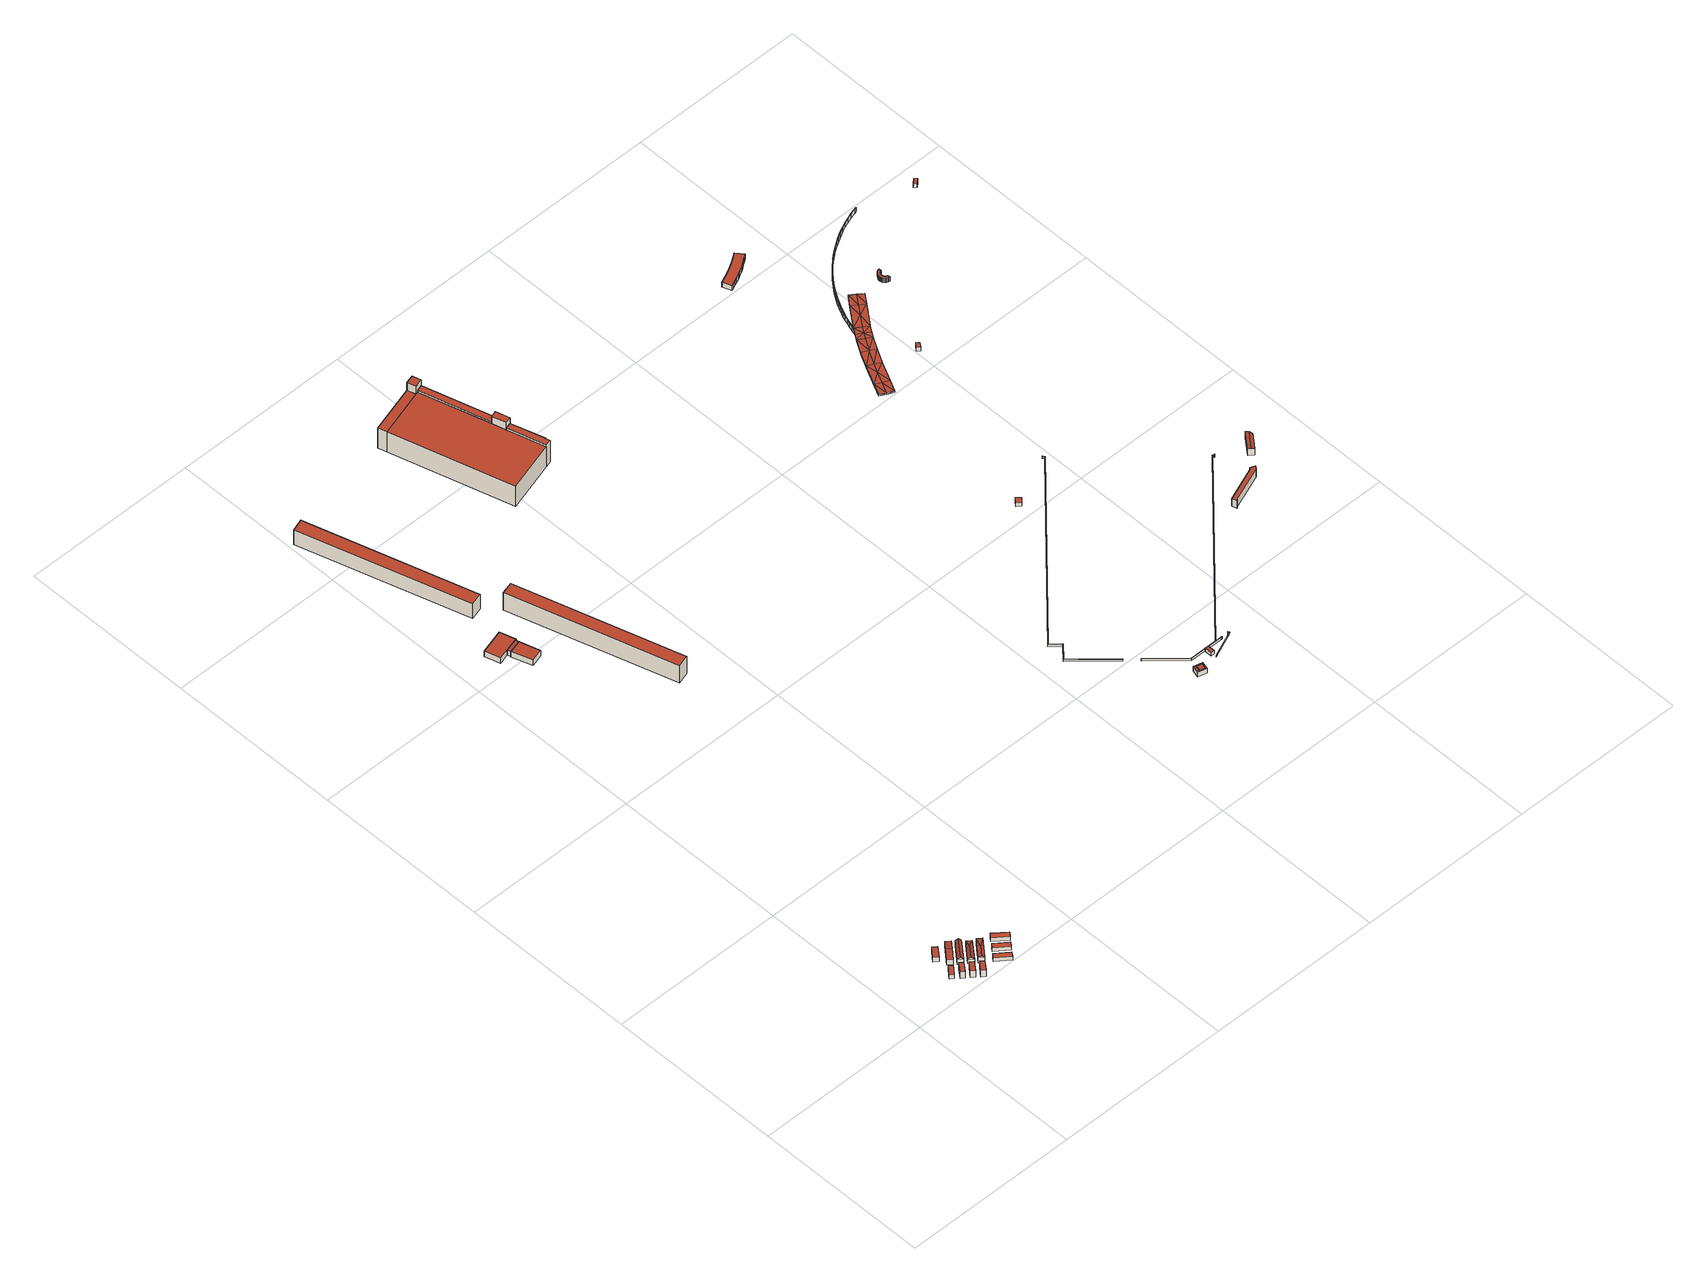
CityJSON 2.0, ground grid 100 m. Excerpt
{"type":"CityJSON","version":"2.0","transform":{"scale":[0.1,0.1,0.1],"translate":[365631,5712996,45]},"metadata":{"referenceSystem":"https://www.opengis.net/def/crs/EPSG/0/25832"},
"CityObjects":{
"building1":{"type":"Building","attributes":{"Geometrietyp2DReferenz":"3000","Gemeindeschluessel":"05513000","function":"31001_2571","roofType":"1000","measuredHeight":2.91,"storeysAboveGround":1},"geometry":[{"type":"Solid","lod":"2","boundaries":[[[[0,1,2,3]],[[4,5,1,0]],[[6,7,5,4]],[[3,2,7,6]],[[4,0,3,6]],[[1,5,7,2]]]],"semantics":{"surfaces":[{"type":"WallSurface"},{"type":"RoofSurface"},{"type":"GroundSurface"}],"values":[[0,0,0,0,1,2]]}}]},
"building2":{"type":"Building","attributes":{"Geometrietyp2DReferenz":"3000","Gemeindeschluessel":"05513000","function":"31001_2571","roofType":"1000","measuredHeight":4.53,"storeysAboveGround":1},"geometry":[{"type":"Solid","lod":"2","boundaries":[[[[8,9,10,11]],[[12,13,9,8]],[[14,15,13,12]],[[11,10,15,14]],[[12,8,11,14]],[[9,13,15,10]]]],"semantics":{"surfaces":[{"type":"WallSurface"},{"type":"RoofSurface"},{"type":"GroundSurface"}],"values":[[0,0,0,0,1,2]]}}]},
"building3":{"type":"Building","attributes":{"Geometrietyp2DReferenz":"3000","Gemeindeschluessel":"05513000","function":"31001_2571","roofType":"1000","measuredHeight":4.53,"storeysAboveGround":1},"geometry":[{"type":"Solid","lod":"2","boundaries":[[[[16,17,18,19]],[[20,21,17,16]],[[22,23,21,20]],[[19,18,23,22]],[[20,16,19,22]],[[17,21,23,18]]]],"semantics":{"surfaces":[{"type":"WallSurface"},{"type":"RoofSurface"},{"type":"GroundSurface"}],"values":[[0,0,0,0,1,2]]}}]},
"building4":{"type":"Building","attributes":{"Geometrietyp2DReferenz":"3000","Gemeindeschluessel":"05513000","function":"31001_2571","roofType":"1000","measuredHeight":3.34,"storeysAboveGround":1},"geometry":[{"type":"Solid","lod":"2","boundaries":[[[[24,25,26,27]],[[28,29,25,24]],[[30,31,29,28]],[[27,26,31,30]],[[28,24,27,30]],[[25,29,31,26]]]],"semantics":{"surfaces":[{"type":"WallSurface"},{"type":"RoofSurface"},{"type":"GroundSurface"}],"values":[[0,0,0,0,1,2]]}}]},
"building5":{"type":"Building","attributes":{"Geometrietyp2DReferenz":"3000","Gemeindeschluessel":"05513000","function":"31001_2571","roofType":"1000","measuredHeight":4.55,"storeysAboveGround":1},"geometry":[{"type":"Solid","lod":"2","boundaries":[[[[32,33,34,35]],[[36,37,33,32]],[[38,39,37,36]],[[35,34,39,38]],[[36,32,35,38]],[[33,37,39,34]]]],"semantics":{"surfaces":[{"type":"WallSurface"},{"type":"RoofSurface"},{"type":"GroundSurface"}],"values":[[0,0,0,0,1,2]]}}]},
"building6":{"type":"Building","attributes":{"Geometrietyp2DReferenz":"3000","Gemeindeschluessel":"05513000","function":"31001_2571","roofType":"3100","measuredHeight":4.58,"storeysAboveGround":1},"geometry":[{"type":"Solid","lod":"2","boundaries":[[[[40,41,42,43]],[[44,45,41,40]],[[46,47,45,44]],[[43,42,47,46]],[[40,48,44]],[[46,49,43]],[[43,49,48,40]],[[44,48,49,46]],[[41,45,47,42]]]],"semantics":{"surfaces":[{"type":"WallSurface"},{"type":"RoofSurface"},{"type":"GroundSurface"}],"values":[[0,0,0,0,0,0,1,1,2]]}}]},
"building7":{"type":"Building","attributes":{"Geometrietyp2DReferenz":"3000","Gemeindeschluessel":"05513000","function":"31001_2571","roofType":"3100","measuredHeight":4.94,"storeysAboveGround":1},"geometry":[{"type":"Solid","lod":"2","boundaries":[[[[50,51,52,53]],[[54,55,51,50]],[[56,57,55,54]],[[53,52,57,56]],[[50,58,54]],[[56,59,53]],[[53,59,58,50]],[[54,58,59,56]],[[51,55,57,52]]]],"semantics":{"surfaces":[{"type":"WallSurface"},{"type":"RoofSurface"},{"type":"GroundSurface"}],"values":[[0,0,0,0,0,0,1,1,2]]}}]},
"building8":{"type":"Building","attributes":{"Geometrietyp2DReferenz":"3000","Gemeindeschluessel":"05513000","function":"31001_2571","roofType":"5000","measuredHeight":4.69,"storeysAboveGround":1},"geometry":[{"type":"Solid","lod":"2","boundaries":[[[[60,61,62,63]],[[64,65,61,60]],[[66,67,65,64]],[[63,62,67,66]],[[60,68,64]],[[66,69,63]],[[63,69,68,60]],[[64,68,69,66]],[[61,65,67,62]]]],"semantics":{"surfaces":[{"type":"WallSurface"},{"type":"RoofSurface"},{"type":"GroundSurface"}],"values":[[0,0,0,0,1,0,1,1,2]]}}]},
"building9":{"type":"Building","attributes":{"Geometrietyp2DReferenz":"3000","Gemeindeschluessel":"05513000","function":"31001_2571","roofType":"5000","measuredHeight":4.68,"storeysAboveGround":1},"geometry":[{"type":"Solid","lod":"2","boundaries":[[[[70,71,72,73]],[[74,75,71,70]],[[76,77,75,74]],[[73,72,77,76]],[[70,78,74]],[[76,79,73]],[[73,79,78,70]],[[74,78,79,76]],[[71,75,77,72]]]],"semantics":{"surfaces":[{"type":"WallSurface"},{"type":"RoofSurface"},{"type":"GroundSurface"}],"values":[[0,0,0,0,1,0,1,1,2]]}}]},
"building10":{"type":"Building","attributes":{"Geometrietyp2DReferenz":"3000","Gemeindeschluessel":"05513000","function":"31001_2571","roofType":"1000","measuredHeight":2.58,"storeysAboveGround":1},"geometry":[{"type":"Solid","lod":"2","boundaries":[[[[80,81,82,83]],[[84,85,81,80]],[[86,87,85,84]],[[83,82,87,86]],[[84,80,83,86]],[[81,85,87,82]]]],"semantics":{"surfaces":[{"type":"WallSurface"},{"type":"RoofSurface"},{"type":"GroundSurface"}],"values":[[0,0,0,0,1,2]]}}]},
"building11":{"type":"Building","attributes":{"Geometrietyp2DReferenz":"3000","Gemeindeschluessel":"05513000","function":"31001_2571","roofType":"1000","measuredHeight":2.59,"storeysAboveGround":1},"geometry":[{"type":"Solid","lod":"2","boundaries":[[[[88,89,90,91]],[[92,93,89,88]],[[94,95,93,92]],[[91,90,95,94]],[[92,88,91,94]],[[89,93,95,90]]]],"semantics":{"surfaces":[{"type":"WallSurface"},{"type":"RoofSurface"},{"type":"GroundSurface"}],"values":[[0,0,0,0,1,2]]}}]},
"building12":{"type":"Building","attributes":{"Geometrietyp2DReferenz":"3000","Gemeindeschluessel":"05513000","function":"31001_2571","roofType":"1000","measuredHeight":2.59,"storeysAboveGround":1},"geometry":[{"type":"Solid","lod":"2","boundaries":[[[[96,97,98,99]],[[100,101,97,96]],[[102,103,101,100]],[[99,98,103,102]],[[100,96,99,102]],[[97,101,103,98]]]],"semantics":{"surfaces":[{"type":"WallSurface"},{"type":"RoofSurface"},{"type":"GroundSurface"}],"values":[[0,0,0,0,1,2]]}}]},
"building13":{"type":"Building","attributes":{"Geometrietyp2DReferenz":"3000","Gemeindeschluessel":"05513000","function":"31001_2420","roofType":"1000","measuredHeight":3.73},"geometry":[{"type":"Solid","lod":"2","boundaries":[[[[104,105,106,107]],[[108,109,105,104]],[[110,111,109,108]],[[112,113,111,110]],[[114,115,113,112]],[[107,106,115,114]],[[112,110,108,104,107,114]],[[105,109,111,113,115,106]]]],"semantics":{"surfaces":[{"type":"WallSurface"},{"type":"RoofSurface"},{"type":"GroundSurface"}],"values":[[0,0,0,0,0,0,1,2]]}}]},
"building14":{"type":"Building","attributes":{"Geometrietyp2DReferenz":"3000","Gemeindeschluessel":"05513000","function":"31001_2523","roofType":"1000","measuredHeight":3.76},"geometry":[{"type":"Solid","lod":"2","boundaries":[[[[116,117,118,119]],[[120,121,117,116]],[[122,123,121,120]],[[119,118,123,122]],[[120,116,119,122]],[[117,121,123,118]]]],"semantics":{"surfaces":[{"type":"WallSurface"},{"type":"RoofSurface"},{"type":"GroundSurface"}],"values":[[0,0,0,0,1,2]]}}]},
"building15":{"type":"Building","attributes":{"Geometrietyp2DReferenz":"3000","Gemeindeschluessel":"05513000","function":"51009_1610","roofType":"1000","measuredHeight":3.59},"geometry":[{"type":"Solid","lod":"2","boundaries":[[[[119,124,125,108]],[[122,126,124,119]],[[110,127,126,122]],[[108,125,127,110]],[[122,119,108,110]],[[124,126,127,125]]]],"semantics":{"surfaces":[{"type":"WallSurface"},{"type":"RoofSurface"},{"type":"GroundSurface"}],"values":[[0,0,0,0,1,2]]}}]},
"building16":{"type":"Building","attributes":{"Geometrietyp2DReferenz":"3000","Gemeindeschluessel":"05513000","function":"51009_1610","roofType":"1000","measuredHeight":10.31},"geometry":[{"type":"Solid","lod":"2","boundaries":[[[[128,129,130,131]],[[132,133,129,128]],[[134,135,133,132]],[[131,130,135,134]],[[132,128,131,134]],[[129,133,135,130]]]],"semantics":{"surfaces":[{"type":"WallSurface"},{"type":"RoofSurface"},{"type":"GroundSurface"}],"values":[[0,0,0,0,1,2]]}}]},
"building17":{"type":"Building","attributes":{"Geometrietyp2DReferenz":"3000","Gemeindeschluessel":"05513000","function":"51009_1610","roofType":"1000","measuredHeight":12.15},"geometry":[{"type":"Solid","lod":"2","boundaries":[[[[136,137,138,139]],[[140,141,137,136]],[[142,143,141,140]],[[139,138,143,142]],[[140,136,139,142]],[[137,141,143,138]]]],"semantics":{"surfaces":[{"type":"WallSurface"},{"type":"RoofSurface"},{"type":"GroundSurface"}],"values":[[0,0,0,0,1,2]]}}]},
"building18":{"type":"Building","attributes":{"Gemeindeschluessel":"05513000","Geometrietyp2DReferenz":"3000","function":"31001_2461"},"address":[{"country":"Germany","locality":"Gelsenkirchen","thoroughfareNumber":"1","thoroughfareName":"Stan-Libuda-Weg"}],"children":["building18-1","building18-2","building18-3","building18-4","building18-5","building18-6"]},
"building18-1":{"type":"BuildingPart","attributes":{"roofType":"1000","measuredHeight":14.07,"storeysAboveGround":5},"parents":["building18"],"geometry":[{"type":"MultiSurface","lod":"2","boundaries":[[[144,145,146,147]],[[147,146,148,149]],[[150,151,152,153,144,147,149]],[[145,154,155,156,157,148,146]],[[154,145,144,153]],[[158,159,155,154]],[[153,152,159,158]],[[152,151,156,155]],[[160,161,157,156]],[[151,150,161,160]],[[150,149,148,157]]],"semantics":{"surfaces":[{"type":"WallSurface"},{"type":"RoofSurface"},{"type":"GroundSurface"},{"type":"ClosureSurface"}],"values":[0,0,1,2,3,0,3,3,0,3,3]}}]},
"building18-2":{"type":"BuildingPart","attributes":{"roofType":"1000","measuredHeight":14,"storeysAboveGround":5},"parents":["building18"],"geometry":[{"type":"MultiSurface","lod":"2","boundaries":[[[162,163,164,165]],[[165,164,145,144]],[[153,162,165,144]],[[163,154,145,164]],[[166,158,154,163]],[[162,153,158,166]],[[153,144,145,154]]],"semantics":{"surfaces":[{"type":"WallSurface"},{"type":"RoofSurface"},{"type":"GroundSurface"},{"type":"ClosureSurface"}],"values":[0,0,1,2,0,3,3]}}]},
"building18-3":{"type":"BuildingPart","attributes":{"roofType":"1000","measuredHeight":15.31,"storeysAboveGround":5},"parents":["building18"],"geometry":[{"type":"MultiSurface","lod":"2","boundaries":[[[167,168,169,170]],[[171,172,168,167]],[[173,174,172,171]],[[167,170,175,176,171,173,171]],[[172,156,155,169,168,172,174]],[[177,178,172,174]],[[173,171,178,177]],[[178,160,156,172]],[[171,176,160,178]],[[176,175,152,151]],[[155,156,151,152]],[[159,179,169,155]],[[152,175,170,179,159]]],"semantics":{"surfaces":[{"type":"WallSurface"},{"type":"RoofSurface"},{"type":"GroundSurface"},{"type":"ClosureSurface"}],"values":[0,0,0,1,2,0,3,0,3,0,3,0,3]}}]},
"building18-4":{"type":"BuildingPart","attributes":{"roofType":"1000","measuredHeight":15.33,"storeysAboveGround":5},"parents":["building18"],"geometry":[{"type":"MultiSurface","lod":"2","boundaries":[[[180,181,174,173]],[[182,183,181,180]],[[184,185,183,182]],[[186,187,185,184]],[[188,148,187,186]],[[186,184,182,180,173,189,188]],[[174,181,183,185,187,148,157]],[[161,177,174,157]],[[189,173,177,161]],[[188,189,150,149]],[[157,148,149,150]]],"semantics":{"surfaces":[{"type":"WallSurface"},{"type":"RoofSurface"},{"type":"GroundSurface"},{"type":"ClosureSurface"}],"values":[0,0,0,0,0,1,2,0,3,0,3]}}]},
"building18-5":{"type":"BuildingPart","attributes":{"roofType":"1000","measuredHeight":17.01,"storeysAboveGround":5},"address":[{"country":"Germany","locality":"Gelsenkirchen","thoroughfareNumber":"1","thoroughfareName":"Stan-Libuda-Weg"}],"parents":["building18"],"geometry":[{"type":"MultiSurface","lod":"2","boundaries":[[[190,191,192,193]],[[178,177,161,160]],[[192,191,171,176]],[[178,160,176,171]],[[191,190,173,171]],[[177,178,171,173]],[[190,193,189,173]],[[161,177,173,189]],[[193,192,151,150]],[[160,161,150,151]]],"semantics":{"surfaces":[{"type":"RoofSurface"},{"type":"GroundSurface"},{"type":"WallSurface"},{"type":"ClosureSurface"}],"values":[0,1,2,3,2,3,2,3,2,3]}}]},
"building18-6":{"type":"BuildingPart","attributes":{"roofType":"1000","measuredHeight":18.18,"storeysAboveGround":5},"address":[{"country":"Germany","locality":"Gelsenkirchen","thoroughfareNumber":"1","thoroughfareName":"Stan-Libuda-Weg"}],"parents":["building18"],"geometry":[{"type":"MultiSurface","lod":"2","boundaries":[[[194,179,195,196]],[[196,195,166,197]],[[198,194,196,197]],[[179,158,166,195]],[[194,198,153,152,175,170]],[[158,159,152,153]],[[170,175,152,159,179]],[[198,197,162,153]],[[166,158,153,162]]],"semantics":{"surfaces":[{"type":"WallSurface"},{"type":"RoofSurface"},{"type":"GroundSurface"},{"type":"ClosureSurface"}],"values":[0,0,1,2,0,3,3,0,3]}}]},
"building19":{"type":"Building","attributes":{"Geometrietyp2DReferenz":"3000","Gemeindeschluessel":"05513000","function":"51009_1610","roofType":"1000","measuredHeight":3.24},"geometry":[{"type":"Solid","lod":"2","boundaries":[[[[199,200,201,202]],[[203,204,200,199]],[[205,206,207,208]],[[209,210,206,205]],[[211,212,210,209]],[[213,214,212,211]],[[215,216,214,213]],[[217,218,216,215]],[[219,220,218,217]],[[208,207,220,219]],[[221,222,204,203]],[[202,201,222,221]],[[203,208,219,217,215,213,211,209,205,208,203,199,202,221]],[[200,204,207,206,210,212,214,216,218,220,207,204,222,201]]]],"semantics":{"surfaces":[{"type":"WallSurface"},{"type":"RoofSurface"},{"type":"GroundSurface"}],"values":[[0,0,0,0,0,0,0,0,0,0,0,0,1,2]]}}]},
"building20":{"type":"Building","attributes":{"Geometrietyp2DReferenz":"3000","Gemeindeschluessel":"05513000","function":"31001_3212","roofType":"1000","measuredHeight":3.12},"address":[{"country":"Germany","locality":"Gelsenkirchen","thoroughfareNumber":"1","thoroughfareName":"Arenaring"}],"geometry":[{"type":"Solid","lod":"2","boundaries":[[[[215,223,224,217]],[[213,225,223,215]],[[211,226,225,213]],[[209,227,226,211]],[[205,228,227,209]],[[208,229,228,205]],[[219,230,229,208]],[[217,224,230,219]],[[208,205,209,211,213,215,217,219]],[[223,225,226,227,228,229,230,224]]]],"semantics":{"surfaces":[{"type":"WallSurface"},{"type":"RoofSurface"},{"type":"GroundSurface"}],"values":[[0,0,0,0,0,0,0,0,1,2]]}}]},
"building21":{"type":"Building","attributes":{"Geometrietyp2DReferenz":"3000","Gemeindeschluessel":"05513000","function":"31001_3212","roofType":"1000","measuredHeight":2.3},"address":[{"country":"Germany","locality":"Gelsenkirchen","thoroughfareNumber":"1","thoroughfareName":"Arenaring"}],"geometry":[{"type":"Solid","lod":"2","boundaries":[[[[231,232,233,234]],[[235,236,232,231]],[[237,238,236,235]],[[234,233,238,237]],[[235,231,234,237]],[[232,236,238,233]]]],"semantics":{"surfaces":[{"type":"WallSurface"},{"type":"RoofSurface"},{"type":"GroundSurface"}],"values":[[0,0,0,0,1,2]]}}]},
"building22":{"type":"Building","attributes":{"Geometrietyp2DReferenz":"3000","Gemeindeschluessel":"05513000","function":"51009_1700","roofType":"9999","measuredHeight":0.79},"geometry":[{"type":"Solid","lod":"2","boundaries":[[[[239,240,241,242,243,244]],[[242,245,246,243]],[[241,247,245,242]],[[240,248,247,241]],[[239,249,248,240]],[[244,250,249,239]],[[243,246,250,244]],[[245,247,248,249,250,246]]]],"semantics":{"surfaces":[{"type":"RoofSurface"},{"type":"WallSurface"},{"type":"GroundSurface"}],"values":[[0,1,1,1,1,1,1,2]]}}]},
"building23":{"type":"Building","attributes":{"Geometrietyp2DReferenz":"3000","Gemeindeschluessel":"05513000","function":"51009_1700","roofType":"1000","measuredHeight":1.29},"geometry":[{"type":"Solid","lod":"2","boundaries":[[[[251,252,253,254]],[[255,256,252,251]],[[257,258,256,255]],[[259,260,258,257]],[[261,262,260,259]],[[263,264,262,261]],[[265,266,264,263]],[[267,268,266,265]],[[269,270,268,267]],[[271,272,270,269]],[[273,274,272,271]],[[275,276,274,273]],[[277,278,276,275]],[[279,280,278,277]],[[254,253,280,279]],[[277,275,273,271,269,267,265,263,261,259,257,255,251,254,279]],[[252,256,258,260,262,264,266,268,270,272,274,276,278,280,253]]]],"semantics":{"surfaces":[{"type":"WallSurface"},{"type":"RoofSurface"},{"type":"GroundSurface"}],"values":[[0,0,0,0,0,0,0,0,0,0,0,0,0,0,0,1,2]]}}]},
"building24":{"type":"Building","attributes":{"Geometrietyp2DReferenz":"3000","Gemeindeschluessel":"05513000","function":"31001_2500","roofType":"1000","measuredHeight":2.34},"address":[{"country":"Germany","locality":"Gelsenkirchen","thoroughfareNumber":"1","thoroughfareName":"Arenaring"}],"geometry":[{"type":"Solid","lod":"2","boundaries":[[[[281,282,283,284]],[[285,286,282,281]],[[287,288,286,285]],[[284,283,288,287]],[[285,281,284,287]],[[282,286,288,283]]]],"semantics":{"surfaces":[{"type":"WallSurface"},{"type":"RoofSurface"},{"type":"GroundSurface"}],"values":[[0,0,0,0,1,2]]}}]},
"building25":{"type":"Building","attributes":{"Geometrietyp2DReferenz":"3000","Gemeindeschluessel":"05513000","function":"51009_1700","roofType":"1000","measuredHeight":1.41},"geometry":[{"type":"Solid","lod":"2","boundaries":[[[[289,290,291,292]],[[293,294,290,289]],[[295,296,294,293]],[[297,298,296,295]],[[299,300,298,297]],[[301,302,300,299]],[[303,304,302,301]],[[305,306,304,303]],[[307,308,306,305]],[[309,310,308,307]],[[311,312,310,309]],[[313,314,312,311]],[[315,316,314,313]],[[317,318,316,315]],[[319,320,318,317]],[[321,322,320,319]],[[292,291,322,321]],[[319,317,315,313,311,309,307,305,303,301,299,297,295,293,289,292,321]],[[290,294,296,298,300,302,304,306,308,310,312,314,316,318,320,322,291]]]],"semantics":{"surfaces":[{"type":"WallSurface"},{"type":"RoofSurface"},{"type":"GroundSurface"}],"values":[[0,0,0,0,0,0,0,0,0,0,0,0,0,0,0,0,0,1,2]]}}]},
"building26":{"type":"Building","attributes":{"Geometrietyp2DReferenz":"2000","Gemeindeschluessel":"05513000","function":"53001_1800","roofType":"9999","measuredHeight":1},"geometry":[{"type":"Solid","lod":"2","boundaries":[[[[323,324,325]],[[324,326,325]],[[327,328,323]],[[328,324,323]],[[329,330,327]],[[330,328,327]],[[331,332,329]],[[332,330,329]],[[333,334,331]],[[334,332,331]],[[335,336,333]],[[336,334,333]],[[337,338,335]],[[338,336,335]],[[339,340,337]],[[340,338,337]],[[341,342,339]],[[342,340,339]],[[343,344,341]],[[344,342,341]],[[345,346,343]],[[346,344,343]],[[347,348,349]],[[349,348,345]],[[348,346,345]],[[350,347,349]],[[351,352,350]],[[352,347,350]],[[353,354,351]],[[354,352,351]],[[355,356,353]],[[356,354,353]],[[357,358,355]],[[358,356,355]],[[359,360,357]],[[360,358,357]],[[361,362,359]],[[362,360,359]],[[363,364,361]],[[364,362,361]],[[365,364,363]],[[366,365,363]],[[367,368,366]],[[368,365,366]],[[369,370,367]],[[370,368,367]],[[371,372,369]],[[372,370,369]],[[373,374,371]],[[374,372,371]],[[325,326,373]],[[326,374,373]],[[344,346,348]],[[344,348,375]],[[375,348,376]],[[376,348,347]],[[376,347,377]],[[377,347,352]],[[377,352,378]],[[378,352,354]],[[378,354,356]],[[378,356,358]],[[378,358,360]],[[378,360,379]],[[379,360,362]],[[379,362,380]],[[380,362,364]],[[380,364,365]],[[380,365,381]],[[381,365,368]],[[381,368,370]],[[381,370,382]],[[382,370,372]],[[382,372,383]],[[383,372,374]],[[383,374,326]],[[383,326,328]],[[328,326,324]],[[340,342,375]],[[375,342,344]],[[338,377,336]],[[340,375,376]],[[340,376,338]],[[338,376,377]],[[336,377,378]],[[336,378,334]],[[334,378,379]],[[334,379,380]],[[334,380,332]],[[332,380,330]],[[330,380,381]],[[330,381,382]],[[330,382,328]],[[328,382,383]],[[384,353,351]],[[384,355,353]],[[384,357,355]],[[384,359,357]],[[384,385,359]],[[385,361,359]],[[385,386,361]],[[386,363,361]],[[386,366,363]],[[386,387,366]],[[387,367,366]],[[387,369,367]],[[387,388,369]],[[388,371,369]],[[388,389,371]],[[389,373,371]],[[389,325,373]],[[389,327,325]],[[327,323,325]],[[339,390,341]],[[390,343,341]],[[339,391,390]],[[339,337,391]],[[337,392,391]],[[337,335,392]],[[335,384,392]],[[335,333,384]],[[333,385,384]],[[333,386,385]],[[333,331,386]],[[331,329,386]],[[329,387,386]],[[329,388,387]],[[329,327,388]],[[327,389,388]],[[343,349,345]],[[343,390,349]],[[390,391,349]],[[391,350,349]],[[391,392,350]],[[392,351,350]],[[392,384,351]]]],"semantics":{"surfaces":[{"type":"WallSurface"},{"type":"GroundSurface"},{"type":"RoofSurface"}],"values":[[0,0,0,0,0,0,0,0,0,0,0,0,0,0,0,0,0,0,0,0,0,0,0,0,0,0,0,0,0,0,0,0,0,0,0,0,0,0,0,0,0,0,0,0,0,0,0,0,0,0,0,0,1,1,1,1,1,1,1,1,1,1,1,1,1,1,1,1,1,1,1,1,1,1,1,1,1,1,1,1,1,1,1,1,1,1,1,1,1,1,1,1,1,1,2,2,2,2,2,2,2,2,2,2,2,2,2,2,2,2,2,2,2,2,2,2,2,2,2,2,2,2,2,2,2,2,2,2,2,2,2,2,2,2,2,2]]}}]},
"building27":{"type":"Building","attributes":{"Geometrietyp2DReferenz":"3000","Gemeindeschluessel":"05513000","function":"51009_1610","roofType":"1000","measuredHeight":2.55},"geometry":[{"type":"Solid","lod":"2","boundaries":[[[[393,394,395,396]],[[397,398,394,393]],[[399,400,398,397]],[[396,395,400,399]],[[397,393,396,399]],[[394,398,400,395]]]],"semantics":{"surfaces":[{"type":"WallSurface"},{"type":"RoofSurface"},{"type":"GroundSurface"}],"values":[[0,0,0,0,1,2]]}}]},
"building28":{"type":"Building","attributes":{"Geometrietyp2DReferenz":"3000","Gemeindeschluessel":"05513000","function":"51009_1610","roofType":"1000","measuredHeight":5.1},"geometry":[{"type":"Solid","lod":"2","boundaries":[[[[401,402,403,404]],[[405,406,402,401]],[[407,408,406,405]],[[409,410,408,407]],[[411,412,410,409]],[[413,414,412,411]],[[415,416,414,413]],[[404,403,416,415]],[[413,411,409,407,405,401,404,415]],[[402,406,408,410,412,414,416,403]]]],"semantics":{"surfaces":[{"type":"WallSurface"},{"type":"RoofSurface"},{"type":"GroundSurface"}],"values":[[0,0,0,0,0,0,0,0,1,2]]}}]},
"building29":{"type":"Building","attributes":{"Geometrietyp2DReferenz":"3000","Gemeindeschluessel":"05513000","function":"31001_3212","roofType":"1000","measuredHeight":3.47},"address":[{"country":"Germany","locality":"Gelsenkirchen","thoroughfareNumber":"1","thoroughfareName":"Arenaring"}],"geometry":[{"type":"Solid","lod":"2","boundaries":[[[[417,418,419,420]],[[421,422,418,417]],[[423,424,422,421]],[[425,426,424,423]],[[427,428,426,425]],[[429,430,428,427]],[[431,432,430,429]],[[433,434,432,431]],[[435,436,434,433]],[[437,438,436,435]],[[439,440,438,437]],[[441,442,440,439]],[[443,444,442,441]],[[445,446,444,443]],[[447,448,446,445]],[[449,450,448,447]],[[451,452,450,449]],[[453,454,452,451]],[[455,456,454,453]],[[457,458,456,455]],[[459,460,458,457]],[[420,419,460,459]],[[457,455,453,451,449,447,445,443,441,439,437,435,433,431,429,427,425,423,421,417,420,459]],[[418,422,424,426,428,430,432,434,436,438,440,442,444,446,448,450,452,454,456,458,460,419]]]],"semantics":{"surfaces":[{"type":"WallSurface"},{"type":"RoofSurface"},{"type":"GroundSurface"}],"values":[[0,0,0,0,0,0,0,0,0,0,0,0,0,0,0,0,0,0,0,0,0,0,1,2]]}}]},
"building30":{"type":"Building","attributes":{"Geometrietyp2DReferenz":"3000","Gemeindeschluessel":"05513000","function":"51009_1610","roofType":"3100","measuredHeight":5.25},"geometry":[{"type":"Solid","lod":"2","boundaries":[[[[461,462,463,464]],[[465,466,462,461]],[[467,468,466,465]],[[464,463,468,467]],[[461,469,465]],[[467,470,464]],[[464,470,469,461]],[[465,469,470,467]],[[462,466,468,463]]]],"semantics":{"surfaces":[{"type":"WallSurface"},{"type":"RoofSurface"},{"type":"GroundSurface"}],"values":[[0,0,0,0,0,0,1,1,2]]}}]},
"building31":{"type":"Building","attributes":{"Geometrietyp2DReferenz":"3000","Gemeindeschluessel":"05513000","function":"51009_1610","roofType":"1000","measuredHeight":2.94},"geometry":[{"type":"Solid","lod":"2","boundaries":[[[[471,472,473,474]],[[475,476,472,471]],[[477,478,476,475]],[[479,480,478,477]],[[481,482,480,479]],[[483,484,482,481]],[[485,486,484,483]],[[487,488,486,485]],[[489,490,488,487]],[[491,492,490,489]],[[493,494,492,491]],[[495,496,494,493]],[[497,498,496,495]],[[499,500,498,497]],[[501,502,500,499]],[[503,504,502,501]],[[505,506,504,503]],[[507,508,506,505]],[[509,510,508,507]],[[511,512,510,509]],[[513,514,512,511]],[[515,516,514,513]],[[517,518,516,515]],[[519,520,518,517]],[[521,522,520,519]],[[523,524,522,521]],[[525,526,524,523]],[[527,528,526,525]],[[529,530,528,527]],[[531,532,530,529]],[[533,534,532,531]],[[535,536,534,533]],[[537,538,536,535]],[[539,540,538,537]],[[541,542,540,539]],[[543,544,542,541]],[[545,546,544,543]],[[474,473,546,545]],[[543,541,539,537,535,533,531,529,527,525,523,521,519,517,515,513,511,509,507,505,503,501,499,497,495,493,491,489,487,485,483,481,479,477,475,471,474,545]],[[472,476,478,480,482,484,486,488,490,492,494,496,498,500,502,504,506,508,510,512,514,516,518,520,522,524,526,528,530,532,534,536,538,540,542,544,546,473]]]],"semantics":{"surfaces":[{"type":"WallSurface"},{"type":"RoofSurface"},{"type":"GroundSurface"}],"values":[[0,0,0,0,0,0,0,0,0,0,0,0,0,0,0,0,0,0,0,0,0,0,0,0,0,0,0,0,0,0,0,0,0,0,0,0,0,0,1,2]]}}]},
"building32":{"type":"Building","attributes":{"Geometrietyp2DReferenz":"3000","Gemeindeschluessel":"05513000","function":"51009_1700","roofType":"1000","measuredHeight":2.81},"geometry":[{"type":"Solid","lod":"2","boundaries":[[[[547,548,549,550]],[[551,552,548,547]],[[553,554,552,551]],[[555,556,554,553]],[[557,558,556,555]],[[559,560,558,557]],[[561,562,560,559]],[[563,564,562,561]],[[565,566,564,563]],[[567,568,566,565]],[[569,570,568,567]],[[571,572,570,569]],[[573,574,572,571]],[[575,576,574,573]],[[577,578,576,575]],[[579,580,578,577]],[[581,582,580,579]],[[583,584,582,581]],[[585,586,584,583]],[[587,588,586,585]],[[589,590,588,587]],[[591,592,590,589]],[[593,594,592,591]],[[595,596,594,593]],[[597,598,596,595]],[[599,600,598,597]],[[601,602,600,599]],[[603,604,602,601]],[[605,606,604,603]],[[607,608,606,605]],[[609,610,608,607]],[[611,612,610,609]],[[613,614,612,611]],[[615,616,614,613]],[[617,618,616,615]],[[619,620,618,617]],[[621,622,620,619]],[[623,624,622,621]],[[625,626,624,623]],[[627,628,626,625]],[[629,630,628,627]],[[631,632,630,629]],[[633,634,632,631]],[[635,636,634,633]],[[637,638,636,635]],[[639,640,638,637]],[[641,642,640,639]],[[643,644,642,641]],[[645,646,644,643]],[[647,648,646,645]],[[649,650,648,647]],[[651,652,650,649]],[[653,654,652,651]],[[655,656,654,653]],[[657,658,656,655]],[[659,660,658,657]],[[661,662,660,659]],[[663,664,662,661]],[[665,666,664,663]],[[667,668,666,665]],[[669,670,668,667]],[[671,672,670,669]],[[673,674,672,671]],[[675,676,674,673]],[[677,678,676,675]],[[679,680,678,677]],[[681,682,680,679]],[[550,549,682,681]],[[679,677,675,673,671,669,667,665,663,661,659,657,655,653,651,649,647,645,643,641,639,637,635,633,631,629,627,625,623,621,619,617,615,613,611,609,607,605,603,601,599,597,595,593,591,589,587,585,583,581,579,577,575,573,571,569,567,565,563,561,559,557,555,553,551,547,550,681]],[[548,552,554,556,558,560,562,564,566,568,570,572,574,576,578,580,582,584,586,588,590,592,594,596,598,600,602,604,606,608,610,612,614,616,618,620,622,624,626,628,630,632,634,636,638,640,642,644,646,648,650,652,654,656,658,660,662,664,666,668,670,672,674,676,678,680,682,549]]]],"semantics":{"surfaces":[{"type":"WallSurface"},{"type":"RoofSurface"},{"type":"GroundSurface"}],"values":[[0,0,0,0,0,0,0,0,0,0,0,0,0,0,0,0,0,0,0,0,0,0,0,0,0,0,0,0,0,0,0,0,0,0,0,0,0,0,0,0,0,0,0,0,0,0,0,0,0,0,0,0,0,0,0,0,0,0,0,0,0,0,0,0,0,0,0,0,1,2]]}}]},
"building33":{"type":"Building","attributes":{"Geometrietyp2DReferenz":"3000","Gemeindeschluessel":"05513000","function":"51009_1610","roofType":"9999","measuredHeight":3},"geometry":[{"type":"Solid","lod":"2","boundaries":[[[[683,684,685,686]],[[684,687,688,685]],[[683,689,687,684]],[[686,690,689,683]],[[685,688,690,686]],[[687,689,690,688]]]],"semantics":{"surfaces":[{"type":"RoofSurface"},{"type":"WallSurface"},{"type":"GroundSurface"}],"values":[[0,1,1,1,1,2]]}}]}
},
"vertices":[
[376,159,35],[376,159,5],[357,174,5],[357,174,35],[338,112,35],[338,112,5],[319,127,35],[319,127,5],
[415,127,51],[415,127,6],[396,142,6],[396,142,51],[377,80,51],[377,80,6],[358,95,51],[358,95,6],
[454,96,51],[454,96,6],[435,111,6],[435,111,51],[416,49,51],[416,49,6],[397,64,51],[397,64,6],
[404,293,38],[404,293,5],[381,312,5],[381,312,38],[363,242,38],[363,242,5],[339,260,38],[339,260,5],
[493,65,51],[493,65,6],[473,80,6],[473,80,51],[455,18,51],[455,18,6],[436,33,51],[436,33,6],
[474,275,39],[474,275,5],[450,294,5],[450,294,39],[397,180,39],[397,180,5],[373,200,39],[373,200,5],[436,227,51],[411,247,51],
[436,149,41],[436,149,5],[512,244,5],[512,244,41],[412,168,41],[412,168,5],[488,263,41],[488,263,5],[424,158,54],[500,253,54],
[527,232,33],[527,232,5],[451,137,5],[451,137,33],[552,212,33],[552,212,5],[475,117,33],[475,117,5],[507,182,52],[463,127,52],
[566,200,44],[566,200,5],[490,106,5],[490,106,44],[590,181,44],[590,181,5],[514,86,44],[514,86,5],[543,146,52],[502,96,52],
[636,29,31],[636,29,6],[565,86,6],[565,86,31],[618,5,31],[618,5,6],[546,63,31],[546,63,6],
[677,79,31],[677,79,6],[606,136,6],[606,136,31],[658,56,31],[658,56,6],[587,113,31],[587,113,6],
[718,129,31],[718,129,5],[647,187,5],[647,187,31],[699,106,31],[699,106,5],[628,163,31],[628,163,5],
[318,3077,73],[318,3077,36],[292,3164,36],[292,3164,73],[312,3075,73],[312,3075,36],[240,3056,73],[240,3056,36],[182,3039,73],[182,3039,36],[157,3126,73],[157,3126,36],
[351,2942,73],[351,2942,35],[317,3055,35],[317,3055,73],[282,2923,73],[282,2923,35],[246,3037,73],[246,3037,35],
[317,3055,37],[312,3075,37],[246,3037,37],[240,3056,37],
[354,3358,138],[354,3358,35],[75,4291,35],[75,4291,138],[287,3338,138],[287,3338,35],[7,4270,138],[7,4270,35],
[781,2393,137],[781,2393,16],[508,3310,16],[508,3310,137],[715,2373,137],[715,2373,16],[442,3291,137],[442,3291,16],
[732,4383,186],[732,4383,46],[927,3707,46],[927,3707,186],[1207,3788,46],[1207,3788,186],[1146,3998,186],[1124,4076,186],[1012,4464,186],[999,4461,186],[999,4461,46],[1012,4464,46],[1124,4076,46],[1146,3998,46],[999,4461,57],[1012,4464,57],[1124,4076,68],[1146,3998,68],
[985,4509,186],[985,4509,46],[718,4432,46],[718,4432,186],[985,4509,57],
[1159,4086,199],[1159,4086,46],[1047,4475,46],[1047,4475,199],[1157,4086,199],[1157,4086,46],[1180,4008,199],[1180,4008,46],[1012,4464,199],[1124,4076,199],[1180,4008,68],[1157,4086,68],[1047,4475,57],
[1181,4008,199],[1181,4008,46],[1235,3823,199],[1235,3823,46],[1233,3823,199],[1233,3823,46],[1241,3798,199],[1241,3798,46],[1207,3788,199],[1146,3998,199],
[1180,4008,238],[1157,4086,238],[1124,4076,238],[1146,3998,238],
[1047,4475,239],[1033,4523,57],[1033,4523,239],[985,4509,239],[999,4461,239],
[2551,708,72],[2551,708,40],[2501,721,40],[2501,721,72],[2540,666,72],[2540,666,40],[2544,705,72],[2544,705,40],[2535,673,40],[2535,673,72],[2512,713,72],[2512,713,40],[2511,709,72],[2511,709,40],[2512,709,72],[2512,709,40],[2505,685,72],[2505,685,40],[2504,685,72],[2504,685,40],[2503,681,72],[2503,681,40],[2490,679,72],[2490,679,40],
[2505,685,41],[2504,685,41],[2512,709,41],[2511,709,41],[2512,713,41],[2544,705,41],[2535,673,41],[2503,681,41],
[2645,767,70],[2645,767,47],[2625,767,47],[2625,767,70],[2645,725,70],[2645,725,47],[2625,725,70],[2625,725,47],
[2644,707,56],[2767,759,56],[2789,768,56],[2784,778,56],[2766,761,56],[2637,706,56],[2784,778,48],[2766,761,48],[2789,768,48],[2767,759,48],[2644,707,48],[2637,706,48],
[2123,1321,40],[2123,1321,27],[2175,1272,27],[2175,1272,40],[2951,2197,40],[2951,2197,27],[2943,2205,40],[2943,2205,27],[2946,2209,40],[2946,2209,27],[2948,2207,40],[2948,2207,27],[2946,2205,40],[2946,2205,27],[2952,2198,40],[2952,2198,27],[2954,2197,40],[2954,2197,27],[2127,1322,40],[2127,1322,27],[2179,1272,40],[2179,1272,27],[2113,1202,40],[2113,1202,27],[2316,1009,40],[2316,1009,27],[2314,1006,40],[2314,1006,27],[2108,1201,40],[2108,1201,27],
[2645,2038,114],[2645,2038,90],[2623,2058,90],[2623,2058,114],[2622,2012,114],[2622,2012,90],[2600,2032,114],[2600,2032,90],
[2553,786,41],[2553,786,27],[2380,950,27],[2380,950,41],[2708,785,41],[2708,785,27],[3529,1654,41],[3529,1654,27],[3530,1652,41],[3530,1652,27],[3536,1646,41],[3536,1646,27],[3539,1649,41],[3539,1649,27],[3541,1648,41],[3541,1648,27],[3536,1643,41],[3536,1643,27],[3529,1651,41],[3529,1651,27],[2711,785,41],[2711,785,27],[2749,785,41],[2749,785,27],[2750,786,41],[2750,786,27],[2752,783,41],[2752,783,27],[2750,781,41],[2750,781,27],[2551,782,41],[2551,782,27],[2377,947,41],[2377,947,27],
[3007,3480,136],[3007,3480,126],[2975,3504,136],[2975,3504,126],[2965,3424,137],[2965,3424,127],[2878,3308,139],[2878,3308,129],[2857,3277,139],[2857,3277,129],[2838,3247,140],[2838,3247,130],[2798,3178,141],[2798,3178,131],[2755,3100,142],[2755,3100,132],[2700,2989,144],[2700,2989,134],[2668,2926,145],[2668,2926,135],[2632,2944,145],[2632,2944,135],[2597,2962,145],[2597,2962,135],[2684,3136,132],[2628,3024,134],[2628,3024,144],[2684,3136,142],[2685,3137,142],[2685,3137,132],[2727,3217,141],[2727,3217,131],[2728,3217,141],[2728,3217,131],[2728,3218,141],[2728,3218,131],[2770,3289,140],[2770,3289,130],[2771,3290,140],[2771,3290,130],[2790,3321,139],[2790,3321,129],[2812,3353,129],[2812,3353,139],[2812,3354,139],[2812,3354,129],[2813,3355,139],[2813,3355,129],[2901,3472,137],[2901,3472,127],[2943,3528,136],[2943,3528,126],[2664,3006,134],[2695,3069,133],[2720,3118,132],[2763,3198,131],[2804,3268,130],[2824,3299,129],[2845,3331,129],[2891,3392,128],[2933,3448,127],[2763,3198,141],[2804,3268,140],[2824,3299,139],[2845,3331,139],[2891,3392,138],[2933,3448,137],[2664,3006,144],[2695,3069,143],[2720,3118,142],
[2954,3050,170],[2954,3050,145],[2940,3062,145],[2940,3062,170],[2935,3026,170],[2935,3026,145],[2920,3038,170],[2920,3038,145],
[3542,1411,134],[3542,1411,83],[3535,1402,83],[3535,1402,134],[3567,1399,134],[3567,1399,83],[3568,1398,134],[3568,1398,83],[3554,1381,134],[3554,1381,83],[3356,1303,134],[3356,1303,83],[3349,1296,134],[3349,1296,83],[3342,1326,134],[3342,1326,83],
[2571,3999,143],[2571,3999,108],[2571,4000,108],[2571,4000,143],[2599,4011,143],[2599,4011,108],[2628,4024,143],[2628,4024,108],[2656,4039,143],[2656,4039,108],[2684,4055,143],[2684,4055,108],[2711,4072,143],[2711,4072,108],[2735,4089,143],[2735,4089,108],[2734,4090,143],[2734,4090,108],[2739,4093,143],[2739,4093,108],[2771,4050,143],[2771,4050,108],[2754,4038,143],[2754,4038,108],[2737,4027,143],[2737,4027,108],[2720,4016,143],[2720,4016,108],[2702,4004,143],[2702,4004,108],[2678,3990,143],[2678,3990,108],[2660,3981,143],[2660,3981,108],[2639,3971,143],[2639,3971,108],[2622,3963,143],[2622,3963,108],[2604,3955,143],[2604,3955,108],[2585,3948,143],[2585,3948,108],[2566,3998,143],[2566,3998,108],
[3616,1454,178],[3616,1454,130],[3676,1529,130],[3676,1529,178],[3590,1475,178],[3590,1475,130],[3660,1563,178],[3660,1563,130],[3603,1465,183],[3668,1546,183],
[3113,3498,168],[3113,3498,139],[3112,3492,139],[3112,3492,168],[3115,3504,168],[3115,3504,139],[3119,3509,168],[3119,3509,139],[3123,3514,168],[3123,3514,139],[3127,3518,168],[3127,3518,139],[3133,3521,168],[3133,3521,139],[3139,3523,168],[3139,3523,139],[3145,3524,168],[3145,3524,139],[3145,3515,168],[3145,3515,139],[3144,3515,168],[3144,3515,139],[3144,3509,168],[3144,3509,139],[3140,3508,168],[3140,3508,139],[3136,3506,168],[3136,3506,139],[3132,3503,168],[3132,3503,139],[3129,3499,168],[3129,3499,139],[3127,3495,168],[3127,3495,139],[3126,3491,168],[3126,3491,139],[3126,3487,168],[3126,3487,139],[3126,3482,168],[3126,3482,139],[3128,3478,168],[3128,3478,139],[3130,3474,168],[3130,3474,139],[3133,3471,168],[3133,3471,139],[3137,3468,168],[3137,3468,139],[3141,3467,168],[3141,3467,139],[3145,3466,168],[3145,3466,139],[3145,3459,168],[3145,3459,139],[3146,3459,168],[3146,3459,139],[3147,3451,168],[3147,3451,139],[3141,3452,168],[3141,3452,139],[3135,3453,168],[3135,3453,139],[3129,3456,168],[3129,3456,139],[3124,3459,168],[3124,3459,139],[3120,3464,168],[3120,3464,139],[3116,3469,168],[3116,3469,139],[3114,3474,168],[3114,3474,139],[3112,3480,168],[3112,3480,139],[3111,3486,168],[3111,3486,139],
[2823,3376,123],[2823,3376,95],[2817,3351,95],[2817,3351,123],[2830,3399,123],[2830,3399,95],[2838,3423,123],[2838,3423,95],[2846,3446,123],[2846,3446,95],[2854,3467,123],[2854,3467,95],[2863,3488,123],[2863,3488,95],[2872,3508,123],[2872,3508,95],[2882,3528,123],[2882,3528,95],[2893,3548,123],[2893,3548,95],[2904,3568,123],[2904,3568,95],[2916,3587,123],[2916,3587,95],[2929,3606,123],[2929,3606,95],[2942,3625,123],[2942,3625,95],[2956,3643,123],[2956,3643,95],[2970,3660,123],[2970,3660,95],[2984,3677,123],[2984,3677,95],[2999,3694,123],[2999,3694,95],[3014,3710,123],[3014,3710,95],[3029,3725,123],[3029,3725,95],[3045,3739,123],[3045,3739,95],[3060,3753,123],[3060,3753,95],[3077,3767,123],[3077,3767,95],[3093,3780,123],[3093,3780,95],[3112,3794,123],[3112,3794,95],[3131,3807,123],[3131,3807,95],[3151,3820,123],[3151,3820,95],[3171,3832,123],[3171,3832,95],[3193,3845,123],[3193,3845,95],[3215,3857,123],[3215,3857,95],[3237,3868,123],[3237,3868,95],[3260,3878,123],[3260,3878,95],[3281,3886,123],[3281,3886,95],[3302,3894,123],[3302,3894,95],[3324,3902,123],[3324,3902,95],[3345,3908,123],[3345,3908,95],[3367,3914,123],[3367,3914,95],[3369,3913,123],[3369,3913,95],[3357,3905,123],[3357,3905,95],[3355,3908,123],[3355,3908,95],[3323,3898,123],[3323,3898,95],[3292,3888,123],[3292,3888,95],[3262,3876,123],[3262,3876,95],[3232,3862,123],[3232,3862,95],[3203,3847,123],[3203,3847,95],[3174,3831,123],[3174,3831,95],[3146,3814,123],[3146,3814,95],[3119,3796,123],[3119,3796,95],[3092,3776,123],[3092,3776,95],[3067,3755,123],[3067,3755,95],[3042,3733,123],[3042,3733,95],[3019,3711,123],[3019,3711,95],[2996,3687,123],[2996,3687,95],[2975,3662,123],[2975,3662,95],[2954,3636,123],[2954,3636,95],[2935,3609,123],[2935,3609,95],[2917,3582,123],[2917,3582,95],[2900,3554,123],[2900,3554,95],[2884,3525,123],[2884,3525,95],[2870,3495,123],[2870,3495,95],[2857,3465,123],[2857,3465,95],[2845,3435,123],[2845,3435,95],[2835,3404,123],[2835,3404,95],[2826,3372,123],[2826,3372,95],[2818,3340,123],[2818,3340,95],[2821,3338,123],[2821,3338,95],[2814,3326,123],[2814,3326,95],[2812,3327,123],[2812,3327,95],
[3652,3788,175],[3675,3809,175],[3662,3823,175],[3639,3802,175],[3675,3809,145],[3662,3823,145],[3652,3788,145],[3639,3802,145]
]}
